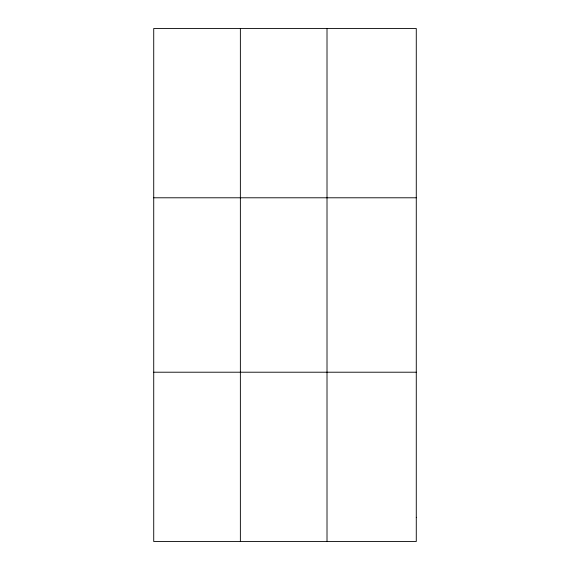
<?xml version="1.0" encoding="UTF-8"?>
<svg xmlns="http://www.w3.org/2000/svg" width="570" height="570" viewBox="0 0 570 570"><rect width="100%" height="100%" fill="white"/><g stroke="black" fill="none" stroke-linecap="round" stroke-linejoin="round"><path stroke-width="0.85" d="M240.369 541.5L240.369 28.5M327.009 541.5L327.009 28.5M153.722 197.79L416.278 197.79M153.722 372.21L416.278 372.21M416.278 517.318L416.278 541.5L153.722 541.5L153.722 28.5L416.278 28.5L416.278 517.318"/></g></svg>
